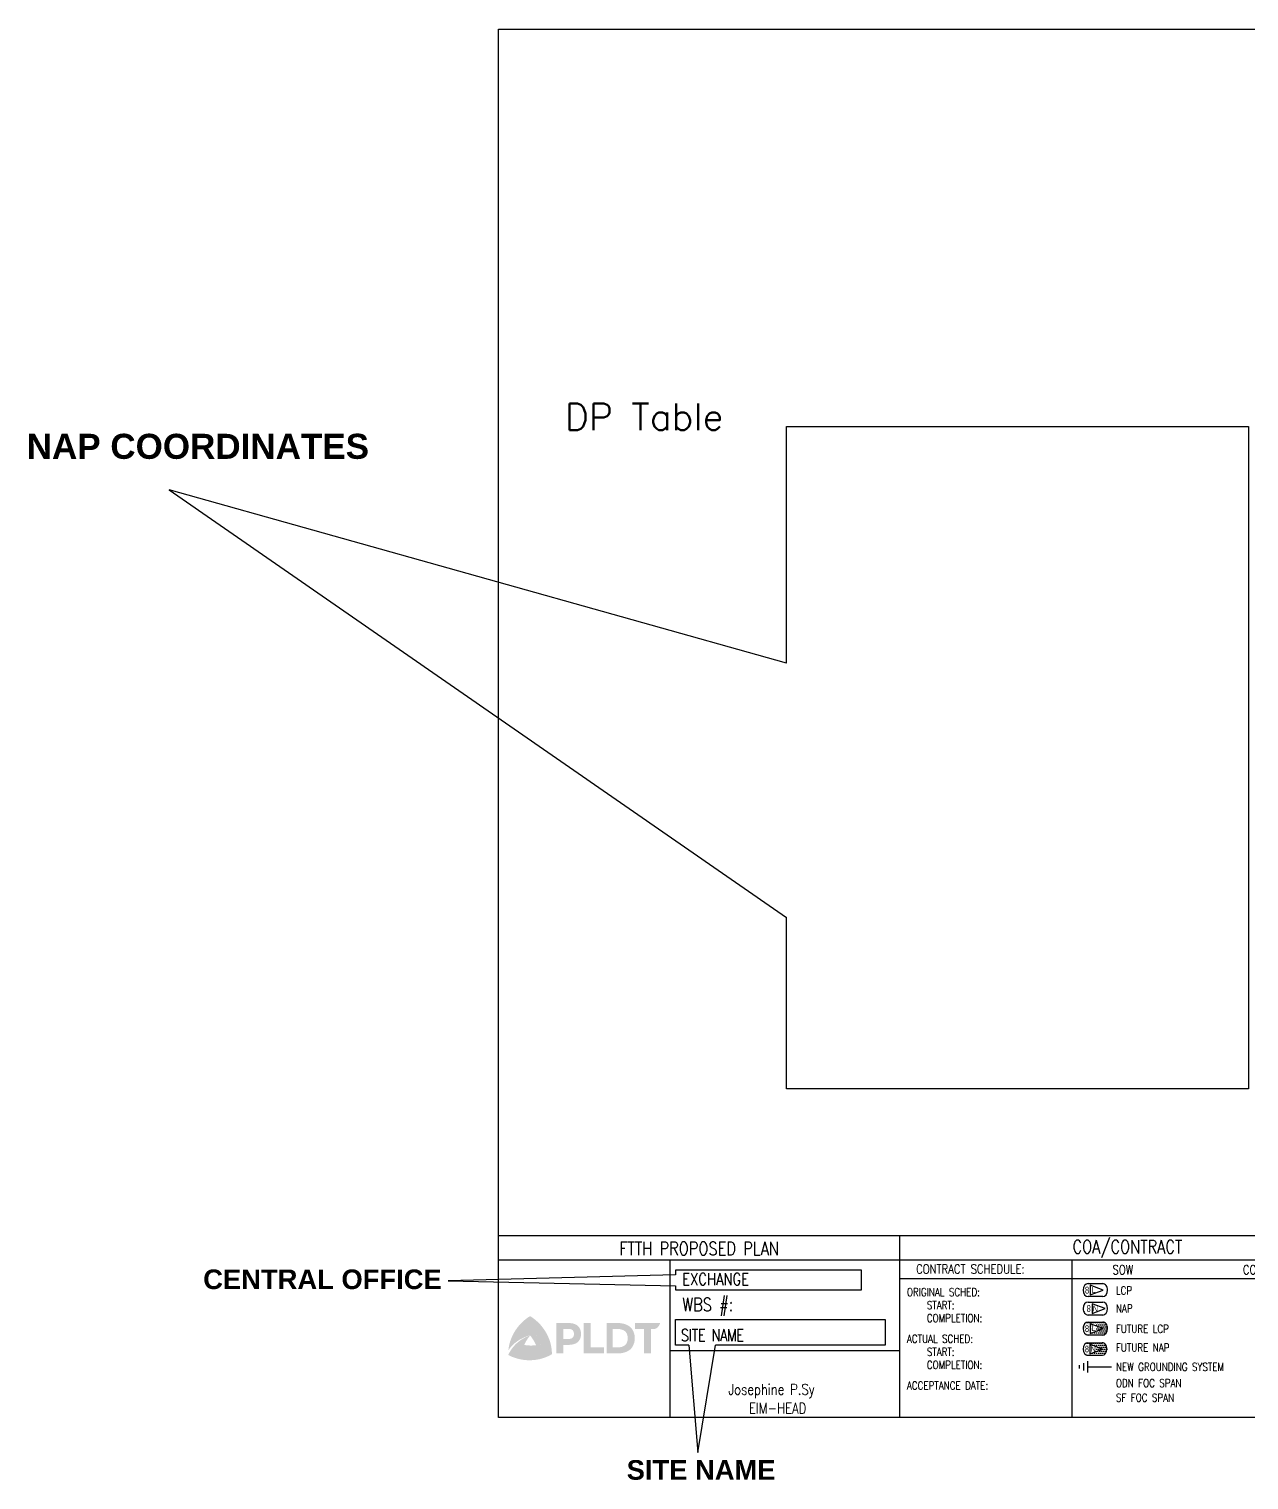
# Model space of a CAD drawing. Extents: x -663610 to -207124, y 70878 to 297551.
# Drawn here: x -262948 to -262304, y 81452 to 82218 of the extents above; entities that cross this region are included whole.
import ezdxf
from ezdxf.enums import TextEntityAlignment as Align

# ---------------------------------------------------------------- set-up
doc = ezdxf.new("R2010")
doc.units = 0
doc.header["$LTSCALE"] = 0.3
doc.linetypes.add('DASHED', pattern=[0.75, 0.5, -0.25])
doc.layers.get('0').update_dxf_attribs({"linetype": 'CONTINUOUS'})
for name, color, linetype in [('BASEMAP', 7, 'CONTINUOUS'), ('NAP-F.core used', 1, 'CONTINUOUS'), ('Print', 7, 'CONTINUOUS')]:
    doc.layers.add(name, color=color, linetype=linetype)
doc.styles.add('Mark', font='arial.ttf', dxfattribs={"width": 0.8, "height": 2.5})
doc.styles.add('ROMANS', font='ROMANS.SHX', dxfattribs={"width": 0.8, "height": 2})
doc.styles.add('WMF-Arial Unicode MS0', font='')
doc.styles.get('WMF-Arial Unicode MS0').set_extended_font_data('Arial Unicode MS', bold=True)

# ---------------------------------------------------------------- blocks, each defined once
blk = doc.blocks.new('logo2016')
at = {"layer": 'BASEMAP', "lineweight": 0, "ltscale": 2}
for color, points in [(10, [(-355401.89, 144136.23), (-355401.04, 144137.17), (-355400.22, 144137.99), (-355399.34, 144138.76), (-355398.22, 144139.66), (-355397.5, 144140.16), (-355396.61, 144140.73), (-355396.26, 144140.24), (-355395.81, 144139.55), (-355395.42, 144138.87), (-355394.98, 144137.97), (-355394.55, 144136.96), (-355394.19, 144136.01), (-355394.12, 144135.78), (-355393.63, 144133.91), (-355393.37, 144131.97), (-355393.32, 144130.22), (-355393.44, 144128.31), (-355393.68, 144126.77), (-355394.13, 144127.71), (-355394.48, 144128.38), (-355394.88, 144129.05), (-355395.42, 144129.9), (-355396.01, 144130.74), (-355396.6, 144131.5), (-355397.21, 144132.21), (-355398.19, 144133.27), (-355399.01, 144134.03), (-355400.07, 144134.95), (-355401.04, 144135.67)]), (12, [(-355396.61, 144140.73), (-355396.34, 144140.58), (-355396.08, 144140.41), (-355395.82, 144140.25), (-355395.46, 144140), (-355395.1, 144139.74), (-355394.62, 144139.38), (-355394.14, 144139.01), (-355393.45, 144138.4), (-355392.76, 144137.8), (-355392.09, 144137.12), (-355391.21, 144136.13), (-355389.67, 144134.09), (-355388.59, 144132.29), (-355387.96, 144130.98), (-355387.65, 144130.21), (-355387.34, 144129.44), (-355387.21, 144129.05), (-355387.08, 144128.65), (-355387.58, 144128.42), (-355387.94, 144128.26), (-355388.31, 144128.11), (-355388.9, 144127.9), (-355389.49, 144127.69), (-355390.21, 144127.47), (-355390.93, 144127.26), (-355391.87, 144127.08), (-355392.81, 144126.89), (-355393.68, 144126.77), (-355393.56, 144127.54), (-355393.44, 144128.31), (-355393.38, 144129.27), (-355393.32, 144130.22), (-355393.34, 144131.09), (-355393.37, 144131.97), (-355393.5, 144132.94), (-355393.63, 144133.91), (-355394.12, 144135.78), (-355394.55, 144136.96), (-355394.76, 144137.47), (-355394.98, 144137.97), (-355395.2, 144138.42), (-355395.42, 144138.87), (-355395.62, 144139.21), (-355395.81, 144139.55), (-355396.04, 144139.89), (-355396.26, 144140.24)]), (16, [(-355399.45, 144126.9), (-355398.56, 144128.62), (-355397.48, 144130.32), (-355396.61, 144131.47), (-355396.79, 144131.41), (-355397.15, 144131.29), (-355397.61, 144131.11), (-355398.12, 144130.89), (-355398.58, 144130.68), (-355399.19, 144130.37), (-355400.18, 144129.82), (-355401.28, 144129.11), (-355402.36, 144128.28), (-355403.13, 144127.61), (-355403.94, 144126.79), (-355404.63, 144126.02), (-355405.06, 144125.46), (-355405.57, 144124.78), (-355406.04, 144124.05), (-355406.56, 144123.14), (-355407.08, 144122.1), (-355406.41, 144121.75), (-355405.27, 144121.24), (-355404.26, 144120.85), (-355403.02, 144120.44), (-355401.87, 144120.15), (-355401.29, 144120.02), (-355401.27, 144120.39), (-355401.2, 144120.88), (-355401.03, 144121.98), (-355400.82, 144122.96), (-355400.52, 144124.08), (-355400.18, 144125.13), (-355399.84, 144126.05)]), (18, [(-355396.6, 144131.5), (-355397.22, 144131.34), (-355398.34, 144130.97), (-355399, 144130.71), (-355400.46, 144130.06), (-355401.66, 144129.4), (-355402.56, 144128.81), (-355403.57, 144128.07), (-355404.33, 144127.42), (-355404.93, 144126.85), (-355405.7, 144126.04), (-355406.22, 144125.42), (-355406.72, 144124.77), (-355406.98, 144124.41), (-355406.94, 144124.83), (-355406.85, 144125.54), (-355406.7, 144126.4), (-355406.47, 144127.46), (-355406.15, 144128.59), (-355405.28, 144130.9), (-355404.21, 144132.97), (-355403.39, 144134.26), (-355402.44, 144135.55), (-355401.89, 144136.23), (-355401.04, 144135.67), (-355400.07, 144134.95), (-355399.01, 144134.03), (-355398.19, 144133.27), (-355397.21, 144132.21)]), (12, [(-355367.56, 144137.46), (-355367.58, 144137.48), (-355370.88, 144137.46), (-355370.88, 144122.86), (-355361.21, 144122.86), (-355361.21, 144125.78), (-355361.25, 144125.82), (-355367.56, 144125.82)]), (12, [(-355346.24, 144137.43), (-355346.24, 144134.58), (-355342, 144134.58), (-355342, 144122.83), (-355338.64, 144122.83), (-355338.64, 144134.57), (-355337.26, 144134.57), (-355336.78, 144134.63), (-355336.46, 144134.72), (-355336.01, 144134.91), (-355335.59, 144135.19), (-355335.3, 144135.46), (-355335.01, 144135.8), (-355334.77, 144136.14), (-355334.55, 144136.53), (-355334.36, 144136.96), (-355334.22, 144137.43), (-355334.43, 144137.43)]), (8, [(-355401.34, 144120.03), (-355399.62, 144119.75), (-355398.26, 144119.61), (-355396.81, 144119.58), (-355395.86, 144119.6), (-355394.68, 144119.68), (-355393.48, 144119.82), (-355392.12, 144120.08), (-355390.98, 144120.38), (-355389.65, 144120.8), (-355388.75, 144121.16), (-355387.58, 144121.66), (-355386.76, 144122.11), (-355386.14, 144122.47), (-355386.83, 144122.47), (-355387.94, 144122.52), (-355388.67, 144122.59), (-355389.59, 144122.71), (-355390.54, 144122.88), (-355391.47, 144123.09), (-355392.36, 144123.33), (-355392.99, 144123.53), (-355394.18, 144123.95), (-355395.33, 144124.43), (-355396.53, 144125.03), (-355398.06, 144125.91), (-355398.95, 144126.52), (-355399.32, 144126.79), (-355399.45, 144126.9), (-355399.84, 144126.05), (-355400.18, 144125.13), (-355400.52, 144124.08), (-355400.82, 144122.96), (-355401.03, 144121.98)]), (9, [(-355387.08, 144128.65), (-355387.58, 144128.42), (-355388.31, 144128.11), (-355389.49, 144127.69), (-355390.93, 144127.26), (-355392.81, 144126.89), (-355393.68, 144126.77), (-355394.74, 144126.69), (-355395.63, 144126.64), (-355396.54, 144126.64), (-355397.65, 144126.7), (-355399.07, 144126.84), (-355399.45, 144126.9), (-355399.32, 144126.79), (-355398.95, 144126.52), (-355398.06, 144125.91), (-355396.53, 144125.03), (-355395.33, 144124.43), (-355394.18, 144123.95), (-355392.99, 144123.53), (-355392.36, 144123.33), (-355391.47, 144123.09), (-355390.54, 144122.88), (-355389.59, 144122.71), (-355388.67, 144122.59), (-355387.94, 144122.52), (-355386.83, 144122.47), (-355386.14, 144122.47), (-355386.14, 144123.5), (-355386.38, 144125.84), (-355386.74, 144127.53)])]:
    blk.add_hatch(color=color, dxfattribs=at).paths.add_polyline_path(points)
h = blk.add_hatch(color=12, dxfattribs=at)
h.paths.add_polyline_path([(-355380.66, 144122.86), (-355382.65, 144122.86), (-355384, 144122.86), (-355384, 144124.17), (-355384, 144129.38), (-355384, 144137.45), (-355379.2, 144137.45), (-355378.19, 144137.45), (-355377.59, 144137.41), (-355377.11, 144137.37), (-355376.29, 144137.26), (-355375.61, 144137.1), (-355374.96, 144136.87), (-355374.54, 144136.67), (-355373.9, 144136.26), (-355373.42, 144135.8), (-355373.02, 144135.28), (-355372.7, 144134.69), (-355372.43, 144134), (-355372.27, 144133.38), (-355372.17, 144132.72), (-355372.12, 144132.12), (-355372.16, 144131.67), (-355372.24, 144131.12), (-355372.36, 144130.62), (-355372.51, 144130.12), (-355372.7, 144129.68), (-355373.06, 144129.05), (-355373.5, 144128.5), (-355373.99, 144128.07), (-355374.45, 144127.77), (-355375.08, 144127.47), (-355375.51, 144127.32), (-355376.42, 144127.11), (-355377.11, 144127.01), (-355377.92, 144126.94), (-355378.43, 144126.94), (-355380.66, 144126.94), (-355380.66, 144125.94)])
h.paths.add_polyline_path([(-355380.66, 144134.61), (-355380.66, 144129.78), (-355378.69, 144129.78), (-355378.17, 144129.78), (-355377.65, 144129.81), (-355377.11, 144129.92), (-355376.71, 144130.06), (-355376.39, 144130.25), (-355376.12, 144130.48), (-355375.91, 144130.76), (-355375.72, 144131.15), (-355375.61, 144131.56), (-355375.57, 144131.94), (-355375.57, 144132.41), (-355375.62, 144132.89), (-355375.79, 144133.41), (-355376.03, 144133.82), (-355376.24, 144134.03), (-355376.4, 144134.16), (-355376.61, 144134.29), (-355376.92, 144134.42), (-355377.24, 144134.51), (-355377.64, 144134.58), (-355378.04, 144134.61), (-355378.48, 144134.61)], flags=16)
h = blk.add_hatch(color=12, dxfattribs=at)
h.paths.add_polyline_path([(-355357.03, 144134.59), (-355357.03, 144125.71), (-355354.51, 144125.71), (-355354.41, 144125.71), (-355353.81, 144125.75), (-355353.07, 144125.88), (-355352.61, 144126), (-355352.12, 144126.18), (-355351.55, 144126.46), (-355351.19, 144126.7), (-355350.73, 144127.11), (-355350.47, 144127.46), (-355350.16, 144128.01), (-355349.95, 144128.65), (-355349.83, 144129.21), (-355349.76, 144129.68), (-355349.75, 144130.37), (-355349.81, 144130.89), (-355349.91, 144131.42), (-355350.08, 144132.05), (-355350.28, 144132.5), (-355350.46, 144132.81), (-355350.7, 144133.13), (-355350.96, 144133.41), (-355351.25, 144133.65), (-355351.65, 144133.89), (-355352.03, 144134.07), (-355352.62, 144134.29), (-355353.06, 144134.41), (-355353.49, 144134.49), (-355353.86, 144134.55), (-355354.29, 144134.58), (-355354.53, 144134.59)], flags=16)
h.paths.add_polyline_path([(-355359.86, 144137.43), (-355359.86, 144122.85), (-355354.34, 144122.85), (-355353.33, 144122.9), (-355352.16, 144123.09), (-355351.11, 144123.37), (-355350.49, 144123.59), (-355349.74, 144123.94), (-355349.1, 144124.34), (-355348.58, 144124.73), (-355348.11, 144125.2), (-355347.65, 144125.79), (-355347.27, 144126.4), (-355346.95, 144127.1), (-355346.66, 144127.95), (-355346.5, 144128.67), (-355346.37, 144129.72), (-355346.37, 144130.42), (-355346.43, 144131.11), (-355346.5, 144131.58), (-355346.59, 144131.99), (-355346.79, 144132.74), (-355347.07, 144133.47), (-355347.44, 144134.18), (-355347.79, 144134.7), (-355348.14, 144135.12), (-355348.61, 144135.57), (-355349.16, 144135.99), (-355350.17, 144136.55), (-355350.98, 144136.87), (-355351.91, 144137.14), (-355352.95, 144137.33), (-355353.44, 144137.39), (-355353.9, 144137.43), (-355354.24, 144137.43)])
blk = doc.blocks.new('GROUNDING')
at = {"color": 1}
for p, q in [((-8.52, -0.47), (-8.52, 0.47)), ((-7.42, -0.99), (-7.42, 0.98)), ((-6.32, -1.5), (-6.32, 1.5)), ((-6.32, 0), (0, 0))]:
    blk.add_line(p, q, dxfattribs=at)
blk = doc.blocks.new('LCP')
at = {"ltscale": 0.3}
h = blk.add_hatch(dxfattribs=at)
h.set_pattern_fill('DOTS', color=256, scale=1.5, style=0)
edge = h.paths.add_edge_path()
edge.add_ellipse((84651.3, -14849.5), major_axis=(0, -7.59), ratio=0.75, start_angle=90, end_angle=180)
edge.add_line((84651.3, -14841.9), (84634.2, -14841.9))
edge.add_ellipse((84634.2, -14849.5), major_axis=(0, -7.59), ratio=0.75, start_angle=180, end_angle=270)
edge.add_ellipse((84634.2, -14849.5), major_axis=(0, -7.59), ratio=0.75, start_angle=270, end_angle=360)
edge.add_line((84634.2, -14857.1), (84651.3, -14857.1))
edge.add_ellipse((84651.3, -14849.5), major_axis=(0, -7.59), ratio=0.75, start_angle=0, end_angle=90)
h.paths.add_polyline_path([(84651.8, -14849.5), (84636.6, -14855.2), (84636.6, -14843.8)], flags=16)
h = blk.add_hatch(dxfattribs=at)
h.set_pattern_fill('DOTS', color=256, scale=1.5, style=0)
h.paths.add_polyline_path([(84636.6, -14843.8), (84636.6, -14855.2), (84651.8, -14849.5)])
at = {"color": 7, "linetype": 'Continuous'}
for p, q in [((84634.2, -14841.9), (84651.3, -14841.9)), ((84651.3, -14857.1), (84634.2, -14857.1))]:
    blk.add_line(p, q, dxfattribs=at)
blk.add_lwpolyline([(84651.8, -14849.5), (84636.6, -14843.8), (84636.6, -14855.2)], close=True, dxfattribs=at)
for centre, start_param, end_param in [((84634.2, -14849.5), 3.141593, 4.712389), ((84634.2, -14849.5), 4.712389, 6.283185), ((84651.3, -14849.5), 1.570796, 3.141593), ((84651.3, -14849.5), 0, 1.570796)]:
    blk.add_ellipse(centre, major_axis=(0, -7.59), ratio=0.75, start_param=start_param, end_param=end_param, dxfattribs=at)
at = {"color": 7, "style": 'Mark', "width": 0.8}
for s, height, p in [('8', 7.92, (84633, -14853.5)), ('L', 6.6, (84640.6, -14852.5))]:
    blk.add_text(s, height=height, dxfattribs=at).set_placement(p, align=Align.CENTER)
blk = doc.blocks.new('NAP NEW')
at = {"ltscale": 0.3}
h = blk.add_hatch(dxfattribs=at)
h.set_pattern_fill('DOTS', color=256, scale=1.5, style=0)
edge = h.paths.add_edge_path()
edge.add_ellipse((84650.7, -14873.4), major_axis=(0, -7.36), ratio=0.75, start_angle=90, end_angle=180)
edge.add_line((84650.7, -14866), (84634.1, -14866))
edge.add_ellipse((84634.1, -14873.4), major_axis=(0, -7.36), ratio=0.75, start_angle=180, end_angle=270)
edge.add_ellipse((84634.1, -14873.4), major_axis=(0, -7.36), ratio=0.75, start_angle=270, end_angle=360)
edge.add_line((84634.1, -14880.8), (84650.7, -14880.8))
edge.add_ellipse((84650.7, -14873.4), major_axis=(0, -7.36), ratio=0.75, start_angle=0, end_angle=90)
h.paths.add_polyline_path([(84651.1, -14873.4), (84636.4, -14878.9), (84636.4, -14867.9)], flags=16)
h = blk.add_hatch(dxfattribs=at)
h.set_pattern_fill('DOTS', color=256, scale=1.5, style=0)
h.paths.add_polyline_path([(84636.4, -14867.9), (84636.4, -14878.9), (84651.1, -14873.4)])
at = {"color": 7, "linetype": 'Continuous'}
for p, q in [((84634.1, -14866), (84650.7, -14866)), ((84650.7, -14880.8), (84634.1, -14880.8))]:
    blk.add_line(p, q, dxfattribs=at)
blk.add_lwpolyline([(84651.1, -14873.4), (84636.4, -14867.9), (84636.4, -14878.9)], close=True, dxfattribs=at)
for centre, start_param, end_param in [((84634.1, -14873.4), 3.141593, 4.712389), ((84650.7, -14873.4), 1.570796, 3.141593), ((84634.1, -14873.4), 4.712389, 6.283185), ((84650.7, -14873.4), 0, 1.570796)]:
    blk.add_ellipse(centre, major_axis=(0, -7.36), ratio=0.75, start_param=start_param, end_param=end_param, dxfattribs=at)
at = {"color": 7, "style": 'Mark', "width": 0.8}
for s, height, p in [('8', 7.68, (84632.9, -14877.3)), ('N', 6.4, (84640.2, -14876.6))]:
    blk.add_text(s, height=height, dxfattribs=at).set_placement(p, align=Align.CENTER)
blk = doc.blocks.new('A$C352A1027')
at = {"layer": 'BASEMAP', "color": 152, "ltscale": 2, "true_color": 0x2776bb}
for points in [[(400.97, 224.7), (400.97, 349.66), (644.62, 349.66), (644.62, 0), (400.97, 0), (400.97, 90.44)], [(400.97, 224.7), (75.15, 316.25), (400.97, 90.44)]]:
    blk.add_lwpolyline(points, dxfattribs=at)
at = {"layer": 'BASEMAP', "color": 152, "ltscale": 2, "true_color": 0x2776bb, "insert": (0, 345.77), "char_height": 13.2256, "width": 476.9379, "attachment_point": 1, "style": 'WMF-Arial Unicode MS0'}
blk.add_mtext('NAP {\\fArial Unicode MS|b1|i0|c134|p32;COORDINATES}', dxfattribs=at)

msp = doc.modelspace()

# ---------------------------------------------------------------- linework, layer by layer
at = {"ltscale": 0.3}
for p, q in [((-262488.56, 81581.26), (-262488.56, 81485.21)), ((-262700.04, 81568.45), (-262113.54, 81568.45)), ((-262609.7, 81568.45), (-262609.7, 81485.21)), ((-262397.47, 81568.45), (-262397.47, 81485.21)), ((-262488.56, 81558.5), (-262113.54, 81558.5)), ((-262609.7, 81520.61), (-262488.56, 81520.61))]:
    msp.add_line(p, q, dxfattribs=at)
at = {"color": 7, "linetype": 'Continuous'}
for p, q in [((-262388.98, 81555.87), (-262381.27, 81555.87)), ((-262381.27, 81549.01), (-262388.98, 81549.01)), ((-262388.98, 81546.1), (-262381.27, 81546.1)), ((-262381.27, 81539.25), (-262388.98, 81539.25))]:
    msp.add_line(p, q, dxfattribs=at)
at = {"color": 0, "lineweight": 0, "ltscale": 0.3}
msp.add_lwpolyline([(-262700.04, 82218.08), (-261653.09, 82218.08), (-261653.09, 81581.26), (-262700.04, 81581.26)], close=True, dxfattribs=at)
at = {"ltscale": 0.3}
msp.add_lwpolyline([(-262700.04, 81581.26), (-261653.09, 81581.26), (-261653.09, 81485.21), (-262700.04, 81485.21)], close=True, dxfattribs=at)
msp.add_lwpolyline([(-262700.04, 81581.26), (-261653.09, 81581.26), (-261653.09, 81485.21), (-262700.04, 81485.21)], close=True, dxfattribs=at)
at = {"color": 7, "linetype": 'Continuous'}
for points in [[(-262381.05, 81552.44), (-262387.91, 81555.01), (-262387.91, 81549.87)], [(-262380.02, 81542.68), (-262386.88, 81545.25), (-262386.88, 81540.1)]]:
    msp.add_lwpolyline(points, close=True, dxfattribs=at)
for centre, major_axis, start_param, end_param in [((-262388.98, 81552.44), (0, -3.43), 3.141593, 4.712389), ((-262388.98, 81552.44), (0, -3.43), 4.712389, 6.283185), ((-262381.27, 81552.44), (0, -3.43), 1.570796, 3.141593), ((-262381.27, 81552.44), (0, -3.43), 0, 1.570796), ((-262388.98, 81542.68), (0, 3.43), 0, 1.570796), ((-262388.98, 81542.68), (0, 3.43), 1.570796, 3.141593), ((-262381.27, 81542.68), (0, 3.43), 4.712389, 6.283185), ((-262381.27, 81542.68), (0, 3.43), 3.141593, 4.712389)]:
    msp.add_ellipse(centre, major_axis=major_axis, ratio=0.75, start_param=start_param, end_param=end_param, dxfattribs=at)
at = {"layer": 'NAP-F.core used', "color": 152, "ltscale": 2, "true_color": 0x2776bb}
for points in [[(-262606.73, 81560.44), (-262726.69, 81557.39), (-262606.73, 81554.64)], [(-262606.73, 81554.64), (-262606.73, 81552.5), (-262508.57, 81552.5), (-262508.57, 81562.87), (-262606.73, 81562.87), (-262606.73, 81560.44)], [(-262599.58, 81523.38), (-262606.66, 81523.38), (-262606.66, 81536.92), (-262496.09, 81536.92), (-262496.09, 81523.38), (-262585.58, 81523.38)], [(-262599.58, 81523.38), (-262594.88, 81466.62), (-262585.58, 81523.38)]]:
    msp.add_lwpolyline(points, dxfattribs=at)
at = {"layer": 'Print', "ltscale": 2}
msp.add_lwpolyline([(-262700.04, 82218.08), (-261653.09, 82218.08), (-261653.09, 81485.21), (-262700.04, 81485.21)], close=True, dxfattribs=at)

# ---------------------------------------------------------------- block references
at = {"color": 5, "linetype": 'DASHED', "xscale": 0.4517935106996447, "yscale": 0.4517935106996447, "zscale": 0.4517935106996447}
for name in ['LCP', 'NAP NEW']:
    msp.add_blockref(name, (-300626.18, 88241.04), dxfattribs=at)
at = {"xscale": 1.96815039269859, "yscale": 1.96815039269859, "zscale": 1.96815039269859}
msp.add_blockref('GROUNDING', (-262376.67, 81511.96), dxfattribs=at)
at = {"layer": 'BASEMAP', "color": 3, "ltscale": 2}
msp.add_blockref('A$C352A1027', (-262949.04, 81658.65), dxfattribs=at)
at = {"layer": 'BASEMAP', "color": 2, "lineweight": 0, "xscale": 1.099999999976717, "yscale": 1.099999999976717, "zscale": 1.099999999976717}
msp.add_blockref('logo2016', (128252.84, -77016.13), dxfattribs=at)

# ---------------------------------------------------------------- texts
at = {"style": 'ROMANS'}
msp.add_text('DP Table', height=14.148, dxfattribs=at).set_placement((-262665.12, 82006.31))
at = {"color": 152, "lineweight": 0, "true_color": 0x2776bb, "style": 'WMF-Arial Unicode MS0'}
for s, height, p in [('CENTRAL OFFICE', 10.3303, (-262855.9, 81552.97)), ('SITE NAME', 10.33, (-262632.45, 81452.35))]:
    msp.add_text(s, height=height, dxfattribs=at).set_placement(p)
at = {"color": 7, "style": 'Mark', "width": 0.8}
for s, height, p in [('8', 3.58, (-262389.52, 81550.62)), ('L', 2.98, (-262386.12, 81551.08)), ('N', 2.98, (-262385.09, 81541.18))]:
    msp.add_text(s, height=height, dxfattribs=at).set_placement(p, align=Align.CENTER)
msp.add_text('8', height=3.58, rotation=180, dxfattribs=at).set_placement((-262388.67, 81544.49), align=Align.CENTER)
at = {"style": 'ROMANS'}
for s, insert, char_height, width, attachment_point in [('FTTH PROPOSED PLAN', (-262636.36, 81577.92), 7.0397, 263.3022, 1), ('{\\Fromans.shx|c1;COA/CONTRACT}', (-262397.19, 81578.85), 7.0397, 263.3022, 1), ('CONTRACT SCHEDULE:', (-262479.73, 81565.96), 4.8524, 79.5411, 1), ('SOW', (-262376.11, 81565.59), 4.852, 79.5411, 1), ('CONTRACTED', (-262307.28, 81565.6), 4.852, 79.5411, 1), ('ORIGINAL SCHED:', (-262484.58, 81553.5), 4.2238, 79.5411, 1), ('LCP', (-262374.29, 81554.33), 4.224, 79.5411, 1), ('START:', (-262474.06, 81546.62), 4.224, 79.5411, 1), ('NAP', (-262374.29, 81544.89), 4.224, 79.5411, 1), ('COMPLETION:', (-262474.06, 81539.74), 4.2238, 79.5411, 1), ('{\\T0.95;SITE NAME}', (-262603.87, 81528.64), 6.2866, 235.1347, 4), ('ACTUAL SCHED:', (-262484.58, 81528.83), 4.2238, 79.5411, 1), ('FUTURE LCP', (-262374.29, 81534.1), 4.224, 79.5411, 1), ('START:', (-262474.06, 81521.95), 4.224, 79.5411, 1), ('FUTURE NAP', (-262374.29, 81524.16), 4.224, 79.5411, 1), ('COMPLETION:', (-262474.06, 81515.07), 4.2238, 79.5411, 1), ('NEW GROUNDING SYSTEM', (-262374.29, 81513.98), 4.2238, 90.0968, 1), ('ODN FOC SPAN', (-262374.29, 81505.44), 4.2238, 79.5411, 1), ('Josephine P.Sy', (-262578.82, 81502.85), 5.6318, 263.3022, 1), ('ACCEPTANCE DATE:', (-262484.58, 81504.15), 4.2238, 79.5411, 1), ('SF{\\Fromans.shx|c1; FOC SPA}N', (-262374.29, 81497.74), 4.2238, 79.5411, 1), ('EIM-HEAD', (-262567.95, 81492.89), 5.632, 263.3022, 1)]:
    msp.add_mtext(s, dxfattribs=dict(at, insert=insert, char_height=char_height, width=width, attachment_point=attachment_point))
at = {"lineweight": 9, "attachment_point": 4, "style": 'ROMANS'}
for s, insert, char_height, width in [('EXCHANGE', (-262603.12, 81558.25), 6.337, 243.7681), ('WBS #:', (-262603.18, 81543.62), 7.041, 263.3337)]:
    msp.add_mtext(s, dxfattribs=dict(at, insert=insert, char_height=char_height, width=width))

doc.saveas('drawing.dxf')
